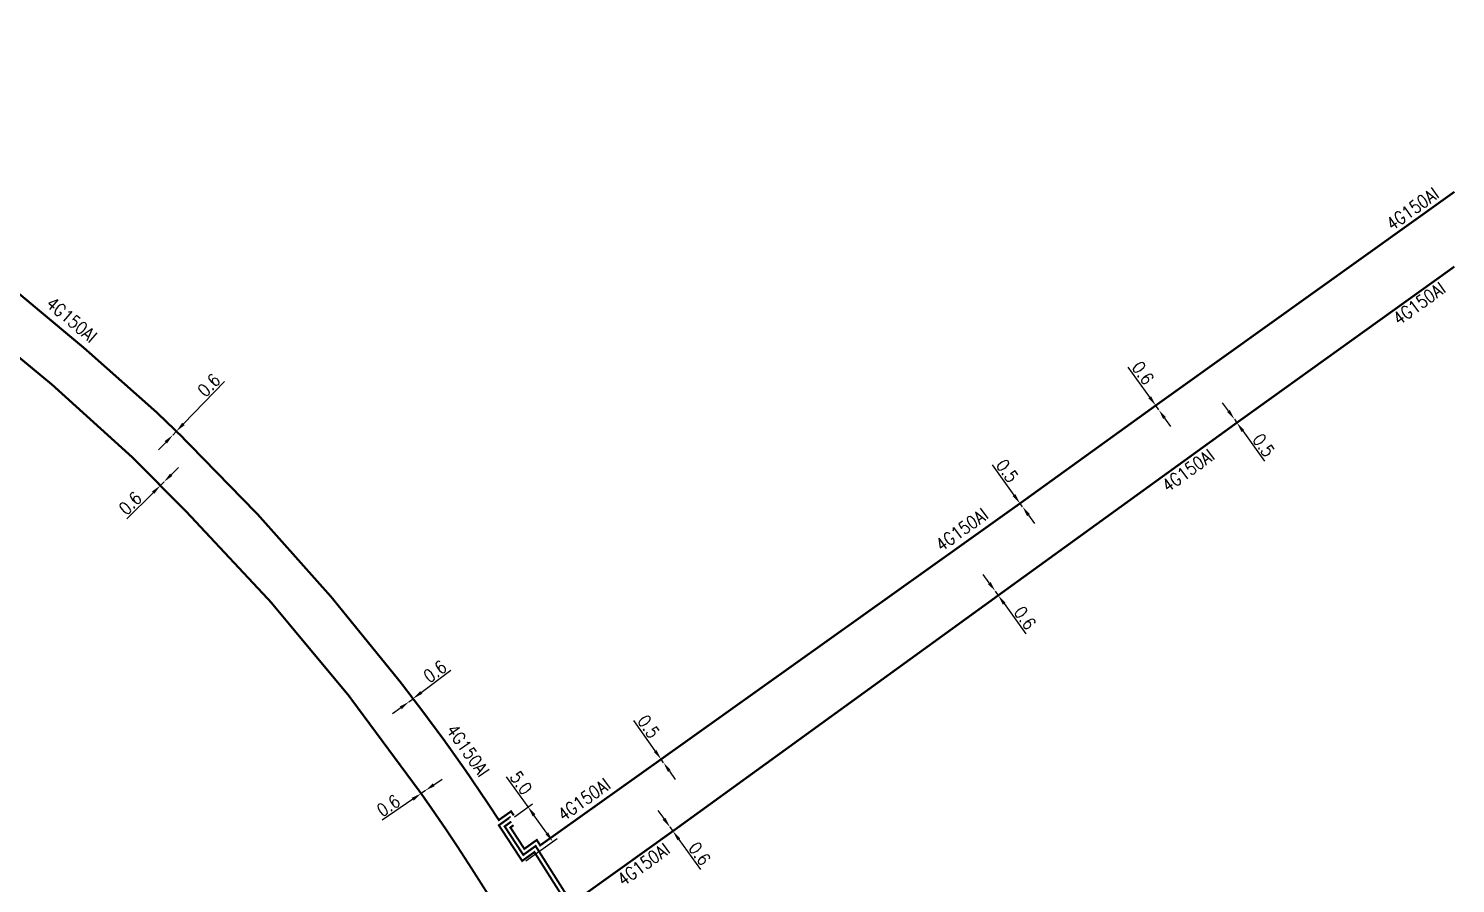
# Model space of a CAD drawing. Header units: millimetres. Extents: x 146511 to 147000, y 143998 to 145000.
# Drawn here: x 146832.4 to 147000.1, y 144450.3 to 144550.9 of the extents above; entities that cross this region are included whole.
import ezdxf
from ezdxf.enums import TextEntityAlignment as Align

# ---------------------------------------------------------------- set-up
doc = ezdxf.new("R2010")
doc.units = ezdxf.units.MM
doc.header["$MEASUREMENT"] = 0
doc.header["$PDMODE"] = 34
doc.linetypes.add('B_ST_AL', pattern=[2000, 1000, 1000])
doc.layers.get('DEFPOINTS').update_dxf_attribs({"linetype": 'CONTINUOUS'})
doc.layers.add('B_110', color=1, linetype='CONTINUOUS')
doc.styles.get("Standard").update_dxf_attribs({"font": 'romans.shx', "width": 0.85})
doc.dimstyles.get("Standard").update_dxf_attribs({"dimtxt": 1.5, "dimasz": 1.2, "dimexe": 0.625, "dimexo": 0.625, "dimgap": 0.25, "dimtad": 1, "dimdec": 1, "dimzin": 0, "dimdsep": 46, "dimtxsty": 'Standard', "dimcen": -0.5, "dimadec": 0, "dimazin": 0, "dimtfac": 1, "dimtdec": 1, "dimtmove": 0, "dimatfit": 3, "dimfxl": 1, "dimtolj": 1, "dimtzin": 0, "dimarcsym": 0})

# ---------------------------------------------------------------- blocks, each defined once
blk = doc.blocks.new('*D21')
at = {"layer": 'B_110', "color": 0, "linetype": 'Continuous', "lineweight": -2}
for p, q in [((146945.31, 144485.64), (146944.61, 144486.62)), ((146946.02, 144484.67), (146946.37, 144484.18)), ((146947.07, 144483.21), (146949.62, 144479.66))]:
    blk.add_line(p, q, dxfattribs=at)
at = {"layer": 'B_110', "color": 0, "linetype": 'Continuous'}
for points in [[(146945.48, 144485.76), (146945.15, 144485.52), (146946.02, 144484.67)], [(146947.23, 144483.32), (146946.91, 144483.09), (146946.37, 144484.18)]]:
    blk.add_solid(points, dxfattribs=at)
at = {"layer": 'DEFPOINTS', "color": 0, "linetype": 'Continuous'}
for p in [(146946.02, 144484.67), (146946.02, 144484.67), (146946.37, 144484.18)]:
    blk.add_point(p, dxfattribs=at)
at = {"layer": 'B_110', "color": 0, "linetype": 'Continuous', "insert": (146949.51, 144481.53), "char_height": 1.5, "attachment_point": 5, "rotation": 305.7543}
blk.add_mtext('\\A1;0.6', dxfattribs=at)
blk = doc.blocks.new('*D22')
at = {"layer": 'B_110', "color": 0, "linetype": 'Continuous', "lineweight": -2}
for p, q in [((146948.23, 144495.98), (146945.68, 144499.53)), ((146949.22, 144494.6), (146948.93, 144495)), ((146949.92, 144493.62), (146950.62, 144492.65))]:
    blk.add_line(p, q, dxfattribs=at)
at = {"layer": 'B_110', "color": 0, "linetype": 'Continuous'}
for points in [[(146948.39, 144496.09), (146948.07, 144495.86), (146948.93, 144495)], [(146950.08, 144493.74), (146949.76, 144493.5), (146949.22, 144494.6)]]:
    blk.add_solid(points, dxfattribs=at)
at = {"layer": 'DEFPOINTS', "color": 0, "linetype": 'Continuous'}
for p in [(146948.93, 144495), (146949.22, 144494.6), (146949.22, 144494.6)]:
    blk.add_point(p, dxfattribs=at)
at = {"layer": 'B_110', "color": 0, "linetype": 'Continuous', "insert": (146947.42, 144498.82), "char_height": 1.5, "attachment_point": 5, "rotation": 305.6483}
blk.add_mtext('\\A1;0.5', dxfattribs=at)
blk = doc.blocks.new('*D23')
at = {"layer": 'B_110', "color": 0, "linetype": 'Continuous', "lineweight": -2}
for p, q in [((146964.18, 144507.48), (146961.64, 144511.04)), ((146965.23, 144506.02), (146964.88, 144506.51)), ((146965.93, 144505.04), (146966.62, 144504.06))]:
    blk.add_line(p, q, dxfattribs=at)
at = {"layer": 'B_110', "color": 0, "linetype": 'Continuous'}
for points in [[(146964.35, 144507.6), (146964.02, 144507.37), (146964.88, 144506.51)], [(146966.09, 144505.16), (146965.76, 144504.92), (146965.23, 144506.02)]]:
    blk.add_solid(points, dxfattribs=at)
at = {"layer": 'DEFPOINTS', "color": 0, "linetype": 'Continuous'}
for p in [(146964.88, 144506.51), (146965.23, 144506.02), (146965.23, 144506.02)]:
    blk.add_point(p, dxfattribs=at)
at = {"layer": 'B_110', "color": 0, "linetype": 'Continuous', "insert": (146963.38, 144510.33), "char_height": 1.5, "attachment_point": 5, "rotation": 305.5018}
blk.add_mtext('\\A1;0.6', dxfattribs=at)
blk = doc.blocks.new('*D24')
at = {"layer": 'B_110', "color": 0, "linetype": 'Continuous', "lineweight": -2}
for p, q in [((146973.44, 144505.87), (146972.74, 144506.84)), ((146974.14, 144504.9), (146974.43, 144504.49)), ((146975.13, 144503.52), (146977.69, 144499.97))]:
    blk.add_line(p, q, dxfattribs=at)
at = {"layer": 'B_110', "color": 0, "linetype": 'Continuous'}
for points in [[(146973.6, 144505.99), (146973.28, 144505.75), (146974.14, 144504.9)], [(146975.3, 144503.63), (146974.97, 144503.4), (146974.43, 144504.49)]]:
    blk.add_solid(points, dxfattribs=at)
at = {"layer": 'DEFPOINTS', "color": 0, "linetype": 'Continuous'}
for p in [(146974.14, 144504.9), (146974.14, 144504.9), (146974.43, 144504.49)]:
    blk.add_point(p, dxfattribs=at)
at = {"layer": 'B_110', "color": 0, "linetype": 'Continuous', "insert": (146977.57, 144501.84), "char_height": 1.5, "attachment_point": 5, "rotation": 305.7543}
blk.add_mtext('\\A1;0.5', dxfattribs=at)
blk = doc.blocks.new('*D93')
at = {"layer": 'B_110', "color": 0, "linetype": 'Continuous', "lineweight": -2}
for p, q in [((146849.13, 144498.37), (146849.98, 144499.21)), ((146848.28, 144497.53), (146847.85, 144497.1)), ((146847, 144496.26), (146843.89, 144493.18))]:
    blk.add_line(p, q, dxfattribs=at)
at = {"layer": 'B_110', "color": 0, "linetype": 'Continuous'}
for points in [[(146846.86, 144496.4), (146847.14, 144496.12), (146847.85, 144497.1)], [(146848.99, 144498.51), (146849.27, 144498.23), (146848.28, 144497.53)]]:
    blk.add_solid(points, dxfattribs=at)
at = {"layer": 'DEFPOINTS', "color": 0, "linetype": 'Continuous'}
for p in [(146847.85, 144497.1), (146848.28, 144497.53), (146848.28, 144497.53)]:
    blk.add_point(p, dxfattribs=at)
at = {"layer": 'B_110', "color": 0, "linetype": 'Continuous', "insert": (146844.31, 144495.01), "char_height": 1.5, "attachment_point": 5, "rotation": 44.7085}
blk.add_mtext('\\A1;0.6', dxfattribs=at)
blk = doc.blocks.new('*D94')
at = {"layer": 'B_110', "color": 0, "linetype": 'Continuous', "lineweight": -2}
for p, q in [((146850.56, 144504.34), (146855.38, 144509.35)), ((146848.48, 144502.18), (146847.65, 144501.31)), ((146849.32, 144503.04), (146849.73, 144503.48))]:
    blk.add_line(p, q, dxfattribs=at)
at = {"layer": 'B_110', "color": 0, "linetype": 'Continuous'}
for points in [[(146850.42, 144504.48), (146850.71, 144504.2), (146849.73, 144503.48)], [(146848.34, 144502.32), (146848.63, 144502.04), (146849.32, 144503.04)]]:
    blk.add_solid(points, dxfattribs=at)
at = {"layer": 'DEFPOINTS', "color": 0, "linetype": 'Continuous'}
for p in [(146849.32, 144503.04), (146849.32, 144503.04), (146849.73, 144503.48)]:
    blk.add_point(p, dxfattribs=at)
at = {"layer": 'B_110', "color": 0, "linetype": 'Continuous', "insert": (146853.56, 144508.9), "char_height": 1.5, "attachment_point": 5, "rotation": 46.1477}
blk.add_mtext('\\A1;0.6', dxfattribs=at)
blk = doc.blocks.new('*D95')
at = {"layer": 'B_110', "color": 0, "linetype": 'Continuous', "lineweight": -2}
for p, q in [((146878.52, 144472.76), (146882.01, 144475.39)), ((146877.08, 144471.67), (146877.56, 144472.03)), ((146876.12, 144470.95), (146875.16, 144470.23))]:
    blk.add_line(p, q, dxfattribs=at)
at = {"layer": 'B_110', "color": 0, "linetype": 'Continuous'}
for points in [[(146878.4, 144472.92), (146878.64, 144472.6), (146877.56, 144472.03)], [(146876, 144471.11), (146876.24, 144470.79), (146877.08, 144471.67)]]:
    blk.add_solid(points, dxfattribs=at)
at = {"layer": 'DEFPOINTS', "color": 0, "linetype": 'Continuous'}
for p in [(146877.56, 144472.03), (146877.08, 144471.67), (146877.08, 144471.67)]:
    blk.add_point(p, dxfattribs=at)
at = {"layer": 'B_110', "color": 0, "linetype": 'Continuous', "insert": (146880.14, 144475.23), "char_height": 1.5, "attachment_point": 5, "rotation": 36.9964}
blk.add_mtext('\\A1;0.6', dxfattribs=at)
blk = doc.blocks.new('*D96')
at = {"layer": 'B_110', "color": 0, "linetype": 'Continuous', "lineweight": -2}
for p, q in [((146879.99, 144461.9), (146880.98, 144462.58)), ((146877.52, 144460.2), (146873.92, 144457.73)), ((146879.01, 144461.22), (146878.51, 144460.88))]:
    blk.add_line(p, q, dxfattribs=at)
at = {"layer": 'B_110', "color": 0, "linetype": 'Continuous'}
for points in [[(146879.88, 144462.07), (146880.11, 144461.74), (146879.01, 144461.22)], [(146877.41, 144460.37), (146877.64, 144460.04), (146878.51, 144460.88)]]:
    blk.add_solid(points, dxfattribs=at)
at = {"layer": 'DEFPOINTS', "color": 0, "linetype": 'Continuous'}
for p in [(146878.51, 144460.88), (146879.01, 144461.22), (146879.01, 144461.22)]:
    blk.add_point(p, dxfattribs=at)
at = {"layer": 'B_110', "color": 0, "linetype": 'Continuous', "insert": (146874.66, 144459.45), "char_height": 1.5, "attachment_point": 5, "rotation": 34.5083}
blk.add_mtext('\\A1;0.6', dxfattribs=at)
blk = doc.blocks.new('*D97')
at = {"layer": 'B_110', "color": 0, "linetype": 'Continuous', "lineweight": -2}
for p, q in [((146891.08, 144459.29), (146888.54, 144462.84)), ((146889.48, 144458.14), (146891.59, 144459.65)), ((146893.29, 144456.2), (146891.78, 144458.31)), ((146890.83, 144452.96), (146894.5, 144455.58))]:
    blk.add_line(p, q, dxfattribs=at)
at = {"layer": 'B_110', "color": 0, "linetype": 'Continuous'}
for points in [[(146891.94, 144458.43), (146891.62, 144458.19), (146891.08, 144459.29)], [(146893.45, 144456.31), (146893.13, 144456.08), (146893.99, 144455.22)]]:
    blk.add_solid(points, dxfattribs=at)
at = {"layer": 'DEFPOINTS', "color": 0, "linetype": 'Continuous'}
for p in [(146888.97, 144457.78), (146893.99, 144455.22), (146890.32, 144452.6)]:
    blk.add_point(p, dxfattribs=at)
at = {"layer": 'B_110', "color": 0, "linetype": 'Continuous', "insert": (146890.27, 144462.13), "char_height": 1.5, "attachment_point": 5, "rotation": 305.555}
blk.add_mtext('\\A1;5.0', dxfattribs=at)
blk = doc.blocks.new('*D100')
at = {"layer": 'B_110', "color": 0, "linetype": 'Continuous', "lineweight": -2}
for p, q in [((146907.07, 144457.92), (146906.37, 144458.89)), ((146907.76, 144456.94), (146908.11, 144456.45)), ((146908.81, 144455.48), (146911.36, 144451.93))]:
    blk.add_line(p, q, dxfattribs=at)
at = {"layer": 'B_110', "color": 0, "linetype": 'Continuous'}
for points in [[(146907.23, 144458.03), (146906.9, 144457.8), (146907.76, 144456.94)], [(146908.98, 144455.6), (146908.65, 144455.36), (146908.11, 144456.45)]]:
    blk.add_solid(points, dxfattribs=at)
at = {"layer": 'DEFPOINTS', "color": 0, "linetype": 'Continuous'}
for p in [(146907.76, 144456.94), (146907.76, 144456.94), (146908.11, 144456.45)]:
    blk.add_point(p, dxfattribs=at)
at = {"layer": 'B_110', "color": 0, "linetype": 'Continuous', "insert": (146911.25, 144453.8), "char_height": 1.5, "attachment_point": 5, "rotation": 305.6496}
blk.add_mtext('\\A1;0.6', dxfattribs=at)
blk = doc.blocks.new('*D101')
at = {"layer": 'B_110', "color": 0, "linetype": 'Continuous', "lineweight": -2}
for p, q in [((146906.03, 144465.89), (146903.52, 144469.46)), ((146907.01, 144464.5), (146906.72, 144464.9)), ((146907.7, 144463.51), (146908.39, 144462.53))]:
    blk.add_line(p, q, dxfattribs=at)
at = {"layer": 'B_110', "color": 0, "linetype": 'Continuous'}
for points in [[(146906.19, 144466), (146905.87, 144465.77), (146906.72, 144464.9)], [(146907.86, 144463.63), (146907.53, 144463.4), (146907.01, 144464.5)]]:
    blk.add_solid(points, dxfattribs=at)
at = {"layer": 'DEFPOINTS', "color": 0, "linetype": 'Continuous'}
for p in [(146906.72, 144464.9), (146907.01, 144464.5), (146907.01, 144464.5)]:
    blk.add_point(p, dxfattribs=at)
at = {"layer": 'B_110', "color": 0, "linetype": 'Continuous', "insert": (146905.25, 144468.74), "char_height": 1.5, "attachment_point": 5, "rotation": 305.1056}
blk.add_mtext('\\A1;0.5', dxfattribs=at)

msp = doc.modelspace()

# ---------------------------------------------------------------- linework, layer by layer
at = {"layer": 'B_110', "linetype": 'B_ST_AL', "const_width": 0.25, "flags": 128}
for points in [[(146787.44, 144549.57), (146787.14, 144549.06), (146790.5, 144547.28), (146792.75, 144550.68), (146798.19, 144547.4), (146798.19, 144547.4), (146796, 144544.05), (146797.25, 144543.33, -0.01641), (146808.39, 144536.39), (146817.18, 144530.52), (146821.35, 144527.49, -0.022044), (146847.41, 144505.71), (146849.73, 144503.48), (146850.26, 144502.97, -0.033925), (146876.1, 144473.95), (146877.56, 144472.03), (146878.59, 144470.68, -0.016593), (146886.26, 144459.86), (146887.65, 144457.76), (146889.09, 144458.78), (146889.41, 144458.29)], [(146787, 144549.8), (146786.44, 144548.88), (146787.5, 144548.34), (146787.5, 144548.34), (146782.39, 144540.72), (146785.96, 144538.34), (146788.32, 144541.87), (146803.87, 144532.39), (146815.37, 144524.58, -0.033422), (146844.44, 144500.52), (146847.85, 144497.1), (146851.03, 144493.89, -0.043021), (146878.51, 144460.88), (146878.51, 144460.88), (146879.78, 144459.06, -0.010411), (146884.4, 144452.13), (146896.95, 144432.4), (146896.95, 144432.4), (146917.69, 144399.62), (146913.4, 144396.27), (146890.14, 144380.18), (146860.38, 144364.5), (146840.22, 144354.24), (146831.72, 144350.03, 0.430475), (146831.59, 144349.62), (146831.8, 144349.25, -0.437837), (146830.75, 144345.84), (146825.26, 144343.21), (146811.41, 144336.58), (146801.25, 144331.72), (146798.4, 144337.91)]]:
    msp.add_lwpolyline(points, format="xyb", dxfattribs=at)
for points in [[(146889.38, 144457.15), (146889.01, 144456.88), (146890.65, 144454.37), (146892.11, 144455.41), (146892.51, 144454.78), (146906.72, 144464.9), (146948.93, 144495), (146964.88, 144506.51), (147000, 144531.64)], [(146889.11, 144457.57), (146888.33, 144457.01), (146890.52, 144453.66), (146891.97, 144454.7), (146896.24, 144447.95), (146908.11, 144456.45), (146908.11, 144456.45), (146908.11, 144456.45), (146946.37, 144484.18), (146974.43, 144504.49), (147000, 144522.85)], [(146888.99, 144458.02), (146888.95, 144458.07), (146887.65, 144457.14), (146890.39, 144452.95), (146891.83, 144453.98), (146895.83, 144447.66), (146894.51, 144446.72), (146915.73, 144413.32), (146919.65, 144407.17), (146921.24, 144408.3), (146922.07, 144406.99)]]:
    msp.add_lwpolyline(points, dxfattribs=at)

# ---------------------------------------------------------------- texts
at = {"layer": 'B_110', "linetype": 'Continuous', "width": 0.85}
for rotation, p in [(35.5866, (146995.05, 144529.64)), (35.6769, (146995.84, 144518.52)), (319.6558, (146837.42, 144516.6)), (35.8914, (146968.67, 144498.88)), (35.7931, (146942.06, 144491.91)), (305.2128, (146884.01, 144465.93)), (35.4818, (146897.64, 144460.17)), (35.9357, (146904.64, 144452.54))]:
    msp.add_text('4G150Al', height=1.5, rotation=rotation, dxfattribs=at).set_placement(p, align=Align.MIDDLE)

# ---------------------------------------------------------------- dimensions: what is measured, and where the dimension line sits
at = {"layer": 'B_110', "linetype": 'Continuous'}
for base, p1, p2, angle, picture, middle in [((146849.32, 144503.04), (146849.73, 144503.48), (146849.32, 144503.04), 46.1477, '*D94', (146854.28, 144508.21)), ((146965.23, 144506.02), (146964.88, 144506.51), (146965.23, 144506.02), 125.5018, '*D23', (146962.57, 144509.75)), ((146974.14, 144504.9), (146974.43, 144504.49), (146974.14, 144504.9), 305.7543, '*D24', (146976.76, 144501.26)), ((146949.22, 144494.6), (146948.93, 144495), (146949.22, 144494.6), 125.6483, '*D22', (146946.6, 144498.24)), ((146848.28, 144497.53), (146847.85, 144497.1), (146848.28, 144497.53), 224.7085, '*D93', (146845.02, 144494.3)), ((146946.02, 144484.67), (146946.37, 144484.18), (146946.02, 144484.67), 305.7543, '*D21', (146948.7, 144480.95)), ((146877.08, 144471.67), (146877.56, 144472.03), (146877.08, 144471.67), 36.9964, '*D95', (146880.74, 144474.43)), ((146907.01, 144464.5), (146906.72, 144464.9), (146907.01, 144464.5), 125.1056, '*D101', (146904.43, 144468.17)), ((146893.99, 144455.22), (146888.97, 144457.78), (146890.32, 144452.6), 125.555, '*D97', (146889.46, 144461.55)), ((146879.01, 144461.22), (146878.51, 144460.88), (146879.01, 144461.22), 214.5083, '*D96', (146875.23, 144458.63)), ((146907.76, 144456.94), (146908.11, 144456.45), (146907.76, 144456.94), 305.6496, '*D100', (146910.44, 144453.22))]:
    dim = msp.add_linear_dim(base=base, p1=p1, p2=p2, angle=angle, dimstyle='Standard', dxfattribs=at)
    dim.commit()
    dim.dimension.update_dxf_attribs({"geometry": picture, "text_midpoint": middle, "dimtype": 160})

doc.saveas('drawing.dxf')
